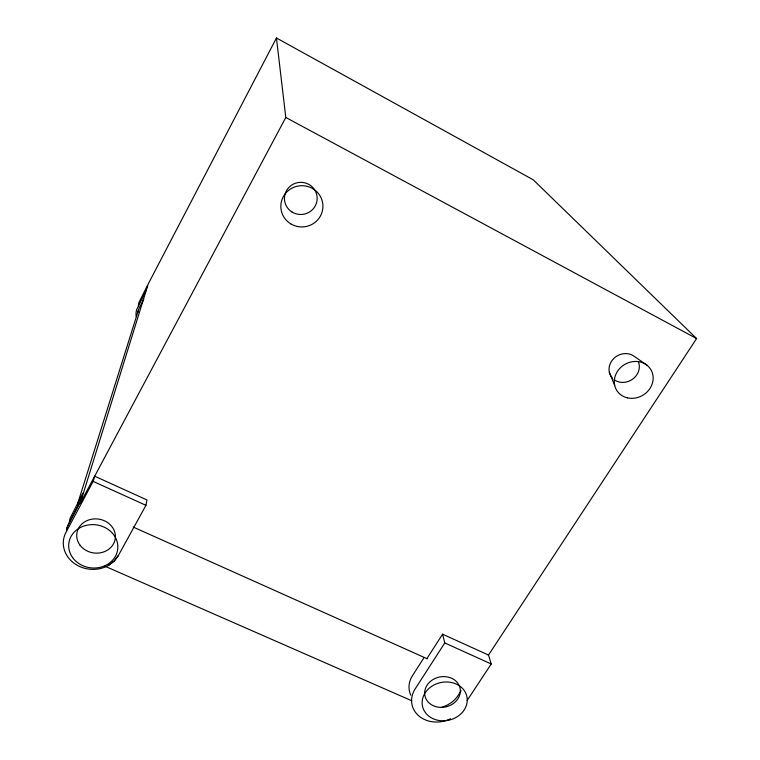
<?xml version="1.0" encoding="UTF-8"?>
<svg xmlns="http://www.w3.org/2000/svg" width="760" height="760" viewBox="0 0 760 760"><rect width="100%" height="100%" fill="white"/><g stroke="black" fill="none" stroke-linecap="round" stroke-linejoin="round"><path stroke-width="1.14" d="M145.939 505.314L147.003 499.956L94.696 476.197L93.138 481.394L65.978 532.351A29.013 25.546 6.5 0 0 73.578 562.875A29.013 25.546 6.5 0 0 108.709 565.26L114.285 560.956L118.389 555.494L145.939 505.314L93.138 481.394M77.453 504.317L138.405 310.241M276.45 38L148.209 283.993L80.246 503.31L285.798 117.468L276.45 38L533.254 179.816L696.597 338.551L488.291 655.367M143.773 299.269L139.555 307.353A16.834 15.798 12.9 0 0 137.987 312.265M81.311 499.909L68.885 523.241A28.576 25.232 6.7 0 0 66.642 529.501M424.156 657.447L412.49 675.63A26.438 22.515 -12.4 0 0 410.78 695.2M426.892 658.616L442.586 634.192L488.5 655.044L491.236 663.974L467.162 700.463M442.586 634.192L444.78 642.95L415.131 688.959A26.894 22.809 -12.4 0 0 418.95 716.024A26.894 22.809 -12.4 0 0 450.49 718.741M118.389 555.494L114.427 560.766M461.149 690.831L457.9 695.77A26.847 22.866 -12.3 0 1 451.031 702.791L448.276 704.52A26.438 22.515 -12.4 0 1 441.969 707.104M114.228 561.003L108.765 565.221M104.804 566.143L411.768 700.767M133.218 527.05L427.262 658.787M444.78 642.95L491.236 663.974M285.798 117.468L696.597 338.551M646.903 365.151L634.419 356.478A15.57 13.984 -31.3 0 0 613.804 358.463A15.57 13.984 -31.3 0 0 612.38 378.081M609.349 372.305L614.697 385.424M638.381 361.684A15.57 13.984 -31.3 0 1 632.69 379.116A15.57 13.984 -31.3 0 1 614.004 379.572M458.831 684.836A17.965 15.266 -12.6 0 1 440.971 707.399A17.965 15.266 -12.6 0 1 427.614 684.408A17.965 15.266 -12.6 0 1 458.27 683.867M136.192 316.587A18.677 17.527 12.9 0 1 136.619 309.748L145.274 292.391L147.411 285.513L138.909 302.575A18.344 17.242 13.2 0 0 138.339 305.919M69.369 522.225A28.614 25.327 6.8 0 1 70.081 518.301L82.945 492.993L80.351 501.353L67.317 526.965A29.023 25.631 6.7 0 0 66.709 529.938M627.475 397.86A19.979 17.869 -31 0 0 652.792 374.519A19.979 17.869 -31 0 0 620.91 367.27A19.979 17.869 -31 0 0 627.475 397.86M292.173 212.097A16.378 16.074 -3.8 0 0 317.167 198.873A16.378 16.074 -3.8 0 0 293.056 184.272A16.378 16.074 -3.8 0 0 292.173 212.097M290.767 223.858A21.042 20.615 -4.4 0 0 322.915 206.919A21.042 20.615 -4.4 0 0 291.954 188.166A21.042 20.615 -4.4 0 0 290.767 223.858M432.649 718.523A22.733 19.256 -12.6 0 0 467.238 700.767A22.733 19.256 -12.6 0 0 434.159 684.883A22.733 19.256 -12.6 0 0 432.649 718.523M72.618 557.593A24.624 21.669 6.4 0 0 115.149 556.747A24.624 21.669 6.4 0 0 92.007 524.609A24.624 21.669 6.4 0 0 72.618 557.593M79.809 544.91A19.37 17.1 6.6 0 0 113.278 544.236A19.37 17.1 6.6 0 0 95.057 518.88A19.37 17.1 6.6 0 0 79.809 544.91"/></g></svg>
